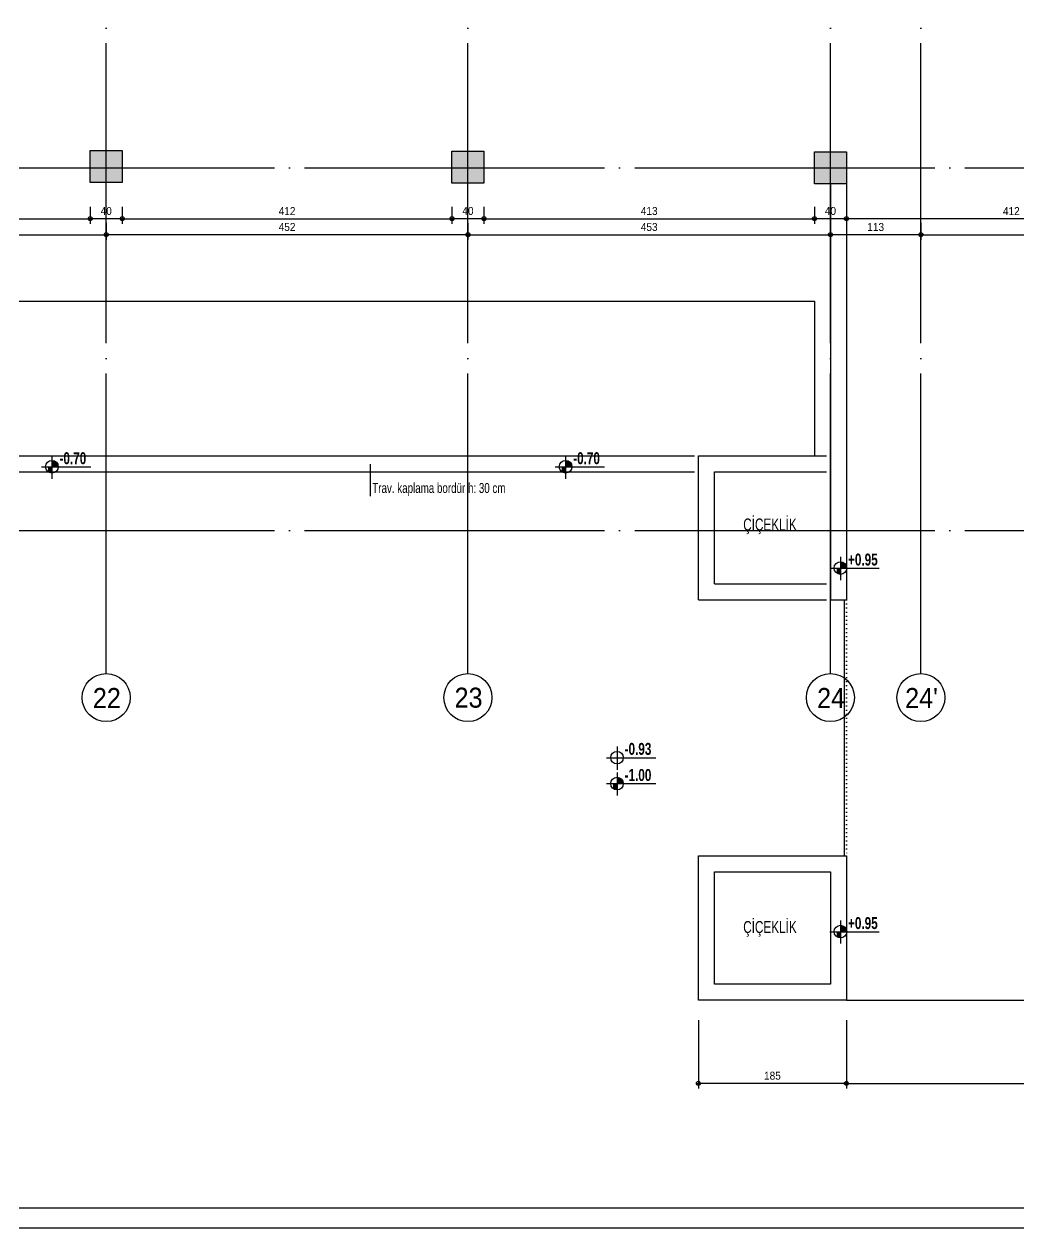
# Model space of a CAD drawing. Extents: x 460786 to 545292, y 30998 to 41694.
# Drawn here: x 490312 to 491556, y 37194 to 38698 of the extents above; entities that cross this region are included whole.
import ezdxf
from ezdxf.enums import TextEntityAlignment as Align

# ---------------------------------------------------------------- set-up
doc = ezdxf.new("R2010")
doc.units = 0
doc.header["$LTSCALE"] = 50
doc.header["$MEASUREMENT"] = 0
doc.header["$PDMODE"] = 35
doc.linetypes.add('DASHDOT', pattern=[5.5, 5, -0.25, 0, -0.25])
doc.linetypes.add('DASHED', pattern=[0.1, 0, -0.1])
doc.layers.get('0').update_dxf_attribs({"linetype": 'CONTINUOUS'})
doc.layers.get('Defpoints').update_dxf_attribs({"linetype": 'CONTINUOUS'})
for name, color, linetype in [('A-Aks Balonu', 2, 'CONTINUOUS'), ('A-Aks Dikey', 12, 'DASHDOT'), ('A-Aks Yatay', 12, 'DASHDOT'), ('A-Betonarme', 6, 'CONTINUOUS'), ('A-Dash', 9, 'DASHED'), ('A-Gör 2', 40, 'CONTINUOUS'), ('A-Kot', 3, 'CONTINUOUS'), ('A-Lejant', 23, 'CONTINUOUS'), ('A-Merdiven', 11, 'CONTINUOUS'), ('A-Olcu DIS Yatay', 8, 'CONTINUOUS'), ('A-Tarama 1', 9, 'CONTINUOUS'), ('A-Yazı 1', 200, 'CONTINUOUS'), ('A-Yazı 2', 205, 'CONTINUOUS')]:
    doc.layers.add(name, color=color, linetype=linetype)
doc.styles.add('blkan', font='arial.ttf', dxfattribs={"width": 0.9, "height": 12.5})
doc.styles.get("Standard").update_dxf_attribs({"font": 'arial.ttf', "width": 0.9})
doc.styles.add('YAZI', font='arialbd.ttf', dxfattribs={"width": 0.9, "height": 150})
doc.dimstyles.new('EXIT', dxfattribs={"dimscale": 50, "dimtxt": 0.23, "dimasz": 0.03, "dimexe": 0.125, "dimexo": 0.5, "dimgap": 0.09, "dimtad": 1, "dimzin": 1, "dimdsep": 46, "dimtxsty": 'Standard', "dimblk": 'TICK', "dimcen": 0.2, "dimadec": 0, "dimazin": 0, "dimtfac": 1, "dimtix": 1, "dimtofl": 0, "dimtmove": 2, "dimatfit": 3, "dimldrblk": 'TICK', "dimfxl": 1, "dimtolj": 1, "dimtzin": 1, "dimarcsym": 0})

# ---------------------------------------------------------------- blocks, each defined once
blk = doc.blocks.new('kot-p200')
for p, q in [((11, 26), (11, -46.7)), ((13.6, 10.3), (13.6, -10.4)), ((16.2, 9.8), (16.2, -10.4)), ((18.9, 8.9), (18.9, -10.4)), ((21.5, 7.5), (21.5, -10.4)), ((24.1, 5.6), (24.1, -10.4)), ((26.7, 2.8), (26.7, -10.4)), ((132.5, -10.4), (-21.8, -10.4)), ((0.5, -10.4), (0.5, -25.8)), ((3.1, -10.4), (3.1, -27.2)), ((5.7, -10.4), (5.7, -28.1)), ((8.4, -10.4), (8.4, -28.7)), ((29.4, -1.8), (29.4, -10.4))]:
    blk.add_line(p, q)
blk.add_circle((11.1, -9.2), 19.7)
at = {"style": 'YAZI', "width": 0.7}
blk.add_attdef('KABAKOT', (34.7, -1.3), '', height=37.5, dxfattribs=at)
blk = doc.blocks.new('kot-p')
for p, q in [((11, 28.7), (11, 4.4)), ((51.5, 16.6), (0.1, 16.6)), ((11, 1.7), (11, -22.5)), ((51.5, -10.4), (0.1, -10.4)), ((7.5, -10.4), (7.5, -15.5)), ((8.4, -10.4), (8.4, -16)), ((9.2, -10.4), (9.2, -16.3)), ((10.1, -10.4), (10.1, -16.5)), ((11.9, -3.5), (11.9, -10.4)), ((12.7, -3.6), (12.7, -10.4)), ((13.6, -3.9), (13.6, -10.4)), ((14.5, -4.4), (14.5, -10.4)), ((15.4, -5), (15.4, -10.4)), ((16.2, -6), (16.2, -10.4)), ((17.1, -7.5), (17.1, -10.4))]:
    blk.add_line(p, q)
for centre in [(11, 17), (11, -10)]:
    blk.add_circle(centre, 6.56)
at = {"style": 'YAZI', "width": 0.7}
for tag, p in [('BITMIŞKOT', (18.9, 19.9)), ('KABAKOT', (18.9, -7.3))]:
    blk.add_attdef(tag, p, '', height=12.5, dxfattribs=at)
blk = doc.blocks.new('TICK', base_point=(53.7, 38.1))
blk.add_line((55.4, 38.1), (52, 38.1))
blk.add_circle((53.7, 38.1), 1.67)
blk = doc.blocks.new('*D557')
at = {"layer": 'A-Olcu DIS Yatay', "color": 0, "lineweight": -2, "transparency": 16777216}
for p, q in [((489962.1, 38449.5), (489962.1, 38428.2)), ((490415.1, 38449.5), (490415.1, 38428.2)), ((489963.6, 38434.5), (490413.6, 38434.5))]:
    blk.add_line(p, q, dxfattribs=at)
at = {"layer": 'Defpoints', "color": 0, "transparency": 16777216}
for p in [(489962.1, 38474.5), (490415.1, 38474.5), (490415.1, 38434.5)]:
    blk.add_point(p, dxfattribs=at)
at = {"layer": 'A-Olcu DIS Yatay', "color": 0, "lineweight": -2, "transparency": 16777216, "xscale": 1.5, "yscale": 1.5, "zscale": 1.5, "rotation": 180}
blk.add_blockref('TICK', (489962.1, 38434.5), dxfattribs=at)
at = {"layer": 'A-Olcu DIS Yatay', "color": 0, "lineweight": -2, "transparency": 16777216, "xscale": 1.5, "yscale": 1.5, "zscale": 1.5}
blk.add_blockref('TICK', (490415.1, 38434.5), dxfattribs=at)
at = {"layer": 'A-Olcu DIS Yatay', "color": 0, "transparency": 16777216, "insert": (490188.6, 38444.1), "char_height": 10, "attachment_point": 5}
blk.add_mtext('\\A1;453', dxfattribs=at)
blk = doc.blocks.new('*D560')
at = {"layer": 'A-Olcu DIS Yatay', "color": 0, "lineweight": -2, "transparency": 16777216}
for p, q in [((490415.1, 38449.5), (490415.1, 38428.2)), ((490867.1, 38449.5), (490867.1, 38428.2)), ((490865.6, 38434.5), (490416.6, 38434.5))]:
    blk.add_line(p, q, dxfattribs=at)
at = {"layer": 'Defpoints', "color": 0, "transparency": 16777216}
for p in [(490415.1, 38474.5), (490867.1, 38474.5), (490415.1, 38434.5)]:
    blk.add_point(p, dxfattribs=at)
at = {"layer": 'A-Olcu DIS Yatay', "color": 0, "lineweight": -2, "transparency": 16777216, "xscale": 1.5, "yscale": 1.5, "zscale": 1.5}
for p, rotation in [((490415.1, 38434.5), 180.0000000000148), ((490867.1, 38434.5), 1.478817068800709e-11)]:
    blk.add_blockref('TICK', p, dxfattribs=dict(at, rotation=rotation))
at = {"layer": 'A-Olcu DIS Yatay', "color": 0, "transparency": 16777216, "insert": (490641.1, 38444.1), "char_height": 10, "attachment_point": 5}
blk.add_mtext('\\A1;452', dxfattribs=at)
blk = doc.blocks.new('*D561')
at = {"layer": 'A-Olcu DIS Yatay', "color": 0, "lineweight": -2, "transparency": 16777216}
for p, q in [((490867.1, 38449.5), (490867.1, 38428.2)), ((491320.1, 38449.5), (491320.1, 38428.2)), ((490868.6, 38434.5), (491318.6, 38434.5))]:
    blk.add_line(p, q, dxfattribs=at)
at = {"layer": 'Defpoints', "color": 0, "transparency": 16777216}
for p in [(490867.1, 38474.5), (491320.1, 38474.5), (491320.1, 38434.5)]:
    blk.add_point(p, dxfattribs=at)
at = {"layer": 'A-Olcu DIS Yatay', "color": 0, "lineweight": -2, "transparency": 16777216, "xscale": 1.5, "yscale": 1.5, "zscale": 1.5, "rotation": 180}
blk.add_blockref('TICK', (490867.1, 38434.5), dxfattribs=at)
at = {"layer": 'A-Olcu DIS Yatay', "color": 0, "lineweight": -2, "transparency": 16777216, "xscale": 1.5, "yscale": 1.5, "zscale": 1.5}
blk.add_blockref('TICK', (491320.1, 38434.5), dxfattribs=at)
at = {"layer": 'A-Olcu DIS Yatay', "color": 0, "transparency": 16777216, "insert": (491093.6, 38444.1), "char_height": 10, "attachment_point": 5}
blk.add_mtext('\\A1;453', dxfattribs=at)
blk = doc.blocks.new('*D562')
at = {"layer": 'A-Olcu DIS Yatay', "color": 0, "lineweight": -2, "transparency": 16777216}
for p, q in [((491320.1, 38449.5), (491320.1, 38428.2)), ((491433.1, 38449.5), (491433.1, 38428.2)), ((491431.6, 38434.5), (491321.6, 38434.5))]:
    blk.add_line(p, q, dxfattribs=at)
at = {"layer": 'Defpoints', "color": 0, "transparency": 16777216}
for p in [(491320.1, 38474.5), (491433.1, 38474.5), (491320.1, 38434.5)]:
    blk.add_point(p, dxfattribs=at)
at = {"layer": 'A-Olcu DIS Yatay', "color": 0, "lineweight": -2, "transparency": 16777216, "xscale": 1.5, "yscale": 1.5, "zscale": 1.5}
for p, rotation in [((491320.1, 38434.5), 180.0000000000074), ((491433.1, 38434.5), 7.354117315117037e-12)]:
    blk.add_blockref('TICK', p, dxfattribs=dict(at, rotation=rotation))
at = {"layer": 'A-Olcu DIS Yatay', "color": 0, "transparency": 16777216, "insert": (491376.6, 38444.1), "char_height": 10, "attachment_point": 5}
blk.add_mtext('\\A1;113', dxfattribs=at)
blk = doc.blocks.new('*D563')
at = {"layer": 'A-Olcu DIS Yatay', "color": 0, "lineweight": -2, "transparency": 16777216}
for p, q in [((491433.1, 38449.5), (491433.1, 38428.2)), ((491772.1, 38449.5), (491772.1, 38428.2)), ((491434.6, 38434.5), (491770.6, 38434.5))]:
    blk.add_line(p, q, dxfattribs=at)
at = {"layer": 'Defpoints', "color": 0, "transparency": 16777216}
for p in [(491433.1, 38474.5), (491772.1, 38474.5), (491772.1, 38434.5)]:
    blk.add_point(p, dxfattribs=at)
at = {"layer": 'A-Olcu DIS Yatay', "color": 0, "lineweight": -2, "transparency": 16777216, "xscale": 1.5, "yscale": 1.5, "zscale": 1.5, "rotation": 180}
blk.add_blockref('TICK', (491433.1, 38434.5), dxfattribs=at)
at = {"layer": 'A-Olcu DIS Yatay', "color": 0, "lineweight": -2, "transparency": 16777216, "xscale": 1.5, "yscale": 1.5, "zscale": 1.5}
blk.add_blockref('TICK', (491772.1, 38434.5), dxfattribs=at)
at = {"layer": 'A-Olcu DIS Yatay', "color": 0, "transparency": 16777216, "insert": (491602.6, 38444.1), "char_height": 10, "attachment_point": 5}
blk.add_mtext('\\A1;339', dxfattribs=at)
blk = doc.blocks.new('*D573')
at = {"layer": 'A-Olcu DIS Yatay', "color": 0, "lineweight": -2, "transparency": 16777216}
for p, q in [((489975.1, 38469.5), (489975.1, 38448.2)), ((490395.1, 38469.5), (490395.1, 38448.2)), ((489976.6, 38454.5), (490393.6, 38454.5))]:
    blk.add_line(p, q, dxfattribs=at)
at = {"layer": 'Defpoints', "color": 0, "transparency": 16777216}
for p in [(489975.1, 38494.5), (490395.1, 38494.5), (490395.1, 38454.5)]:
    blk.add_point(p, dxfattribs=at)
at = {"layer": 'A-Olcu DIS Yatay', "color": 0, "lineweight": -2, "transparency": 16777216, "xscale": 1.5, "yscale": 1.5, "zscale": 1.5, "rotation": 180}
blk.add_blockref('TICK', (489975.1, 38454.5), dxfattribs=at)
at = {"layer": 'A-Olcu DIS Yatay', "color": 0, "lineweight": -2, "transparency": 16777216, "xscale": 1.5, "yscale": 1.5, "zscale": 1.5}
blk.add_blockref('TICK', (490395.1, 38454.5), dxfattribs=at)
at = {"layer": 'A-Olcu DIS Yatay', "color": 0, "transparency": 16777216, "insert": (490185.1, 38464.1), "char_height": 10, "attachment_point": 5}
blk.add_mtext('\\A1;420', dxfattribs=at)
blk = doc.blocks.new('*D558')
at = {"layer": 'A-Olcu DIS Yatay', "color": 0, "lineweight": -2, "transparency": 16777216}
for p, q in [((491340.1, 38469.5), (491340.1, 38448.2)), ((491752.1, 38469.5), (491752.1, 38448.2)), ((491750.6, 38454.5), (491341.6, 38454.5))]:
    blk.add_line(p, q, dxfattribs=at)
at = {"layer": 'Defpoints', "color": 0, "transparency": 16777216}
for p in [(491340.1, 38494.5), (491752.1, 38494.5), (491340.1, 38454.5)]:
    blk.add_point(p, dxfattribs=at)
at = {"layer": 'A-Olcu DIS Yatay', "color": 0, "lineweight": -2, "transparency": 16777216, "xscale": 1.5, "yscale": 1.5, "zscale": 1.5}
for p, rotation in [((491340.1, 38454.5), 179.9999999999949), ((491752.1, 38454.5), 359.9999999999949)]:
    blk.add_blockref('TICK', p, dxfattribs=dict(at, rotation=rotation))
at = {"layer": 'A-Olcu DIS Yatay', "color": 0, "transparency": 16777216, "insert": (491546.1, 38464), "char_height": 10, "attachment_point": 5}
blk.add_mtext('\\A1;412', dxfattribs=at)
blk = doc.blocks.new('aks')
blk.add_circle((-0.8, 38.6), 60)
at = {"width": 0.9}
blk.add_attdef('AKSNO', text='', height=50, dxfattribs=at).set_placement((-0.8, 38.6), align=Align.MIDDLE_CENTER)
blk = doc.blocks.new('*D577')
at = {"layer": 'A-Olcu DIS Yatay', "color": 0, "lineweight": -2, "transparency": 16777216}
for p, q in [((490395.1, 38469.5), (490395.1, 38448.2)), ((490435.1, 38469.5), (490435.1, 38448.2)), ((490433.6, 38454.5), (490396.6, 38454.5))]:
    blk.add_line(p, q, dxfattribs=at)
at = {"layer": 'Defpoints', "color": 0, "transparency": 16777216}
for p in [(490395.1, 38494.5), (490435.1, 38494.5), (490395.1, 38454.5)]:
    blk.add_point(p, dxfattribs=at)
at = {"layer": 'A-Olcu DIS Yatay', "color": 0, "lineweight": -2, "transparency": 16777216, "xscale": 1.5, "yscale": 1.5, "zscale": 1.5}
for p, rotation in [((490395.1, 38454.5), 179.9999999999375), ((490435.1, 38454.5), 359.9999999999375)]:
    blk.add_blockref('TICK', p, dxfattribs=dict(at, rotation=rotation))
at = {"layer": 'A-Olcu DIS Yatay', "color": 0, "transparency": 16777216, "insert": (490415.1, 38464.1), "char_height": 10, "attachment_point": 5}
blk.add_mtext('\\A1;40', dxfattribs=at)
blk = doc.blocks.new('*D578')
at = {"layer": 'A-Olcu DIS Yatay', "color": 0, "lineweight": -2, "transparency": 16777216}
for p, q in [((490435.1, 38469.5), (490435.1, 38448.2)), ((490847.1, 38469.5), (490847.1, 38448.2)), ((490436.6, 38454.5), (490845.6, 38454.5))]:
    blk.add_line(p, q, dxfattribs=at)
at = {"layer": 'Defpoints', "color": 0, "transparency": 16777216}
for p in [(490435.1, 38494.5), (490847.1, 38494.5), (490847.1, 38454.5)]:
    blk.add_point(p, dxfattribs=at)
at = {"layer": 'A-Olcu DIS Yatay', "color": 0, "lineweight": -2, "transparency": 16777216, "xscale": 1.5, "yscale": 1.5, "zscale": 1.5, "rotation": 180}
blk.add_blockref('TICK', (490435.1, 38454.5), dxfattribs=at)
at = {"layer": 'A-Olcu DIS Yatay', "color": 0, "lineweight": -2, "transparency": 16777216, "xscale": 1.5, "yscale": 1.5, "zscale": 1.5}
blk.add_blockref('TICK', (490847.1, 38454.5), dxfattribs=at)
at = {"layer": 'A-Olcu DIS Yatay', "color": 0, "transparency": 16777216, "insert": (490641.1, 38464), "char_height": 10, "attachment_point": 5}
blk.add_mtext('\\A1;412', dxfattribs=at)
blk = doc.blocks.new('*D579')
at = {"layer": 'A-Olcu DIS Yatay', "color": 0, "lineweight": -2, "transparency": 16777216}
for p, q in [((490847.1, 38469.5), (490847.1, 38448.2)), ((490887.1, 38469.5), (490887.1, 38448.2)), ((490885.6, 38454.5), (490848.6, 38454.5))]:
    blk.add_line(p, q, dxfattribs=at)
at = {"layer": 'Defpoints', "color": 0, "transparency": 16777216}
for p in [(490847.1, 38494.5), (490887.1, 38494.5), (490847.1, 38454.5)]:
    blk.add_point(p, dxfattribs=at)
at = {"layer": 'A-Olcu DIS Yatay', "color": 0, "lineweight": -2, "transparency": 16777216, "xscale": 1.5, "yscale": 1.5, "zscale": 1.5}
for p, rotation in [((490847.1, 38454.5), 179.9999999998854), ((490887.1, 38454.5), 359.9999999998853)]:
    blk.add_blockref('TICK', p, dxfattribs=dict(at, rotation=rotation))
at = {"layer": 'A-Olcu DIS Yatay', "color": 0, "transparency": 16777216, "insert": (490867.1, 38464.1), "char_height": 10, "attachment_point": 5}
blk.add_mtext('\\A1;40', dxfattribs=at)
blk = doc.blocks.new('*D580')
at = {"layer": 'A-Olcu DIS Yatay', "color": 0, "lineweight": -2, "transparency": 16777216}
for p, q in [((490887.1, 38469.5), (490887.1, 38448.2)), ((491300.1, 38469.5), (491300.1, 38448.2)), ((490888.6, 38454.5), (491298.6, 38454.5))]:
    blk.add_line(p, q, dxfattribs=at)
at = {"layer": 'Defpoints', "color": 0, "transparency": 16777216}
for p in [(490887.1, 38494.5), (491300.1, 38494.5), (491300.1, 38454.5)]:
    blk.add_point(p, dxfattribs=at)
at = {"layer": 'A-Olcu DIS Yatay', "color": 0, "lineweight": -2, "transparency": 16777216, "xscale": 1.5, "yscale": 1.5, "zscale": 1.5, "rotation": 180}
blk.add_blockref('TICK', (490887.1, 38454.5), dxfattribs=at)
at = {"layer": 'A-Olcu DIS Yatay', "color": 0, "lineweight": -2, "transparency": 16777216, "xscale": 1.5, "yscale": 1.5, "zscale": 1.5}
blk.add_blockref('TICK', (491300.1, 38454.5), dxfattribs=at)
at = {"layer": 'A-Olcu DIS Yatay', "color": 0, "transparency": 16777216, "insert": (491093.6, 38464.1), "char_height": 10, "attachment_point": 5}
blk.add_mtext('\\A1;413', dxfattribs=at)
blk = doc.blocks.new('*D581')
at = {"layer": 'A-Olcu DIS Yatay', "color": 0, "lineweight": -2, "transparency": 16777216}
for p, q in [((491300.1, 38469.5), (491300.1, 38448.2)), ((491340.1, 38469.5), (491340.1, 38448.2)), ((491338.6, 38454.5), (491301.6, 38454.5))]:
    blk.add_line(p, q, dxfattribs=at)
at = {"layer": 'Defpoints', "color": 0, "transparency": 16777216}
for p in [(491300.1, 38494.5), (491340.1, 38494.5), (491300.1, 38454.5)]:
    blk.add_point(p, dxfattribs=at)
at = {"layer": 'A-Olcu DIS Yatay', "color": 0, "lineweight": -2, "transparency": 16777216, "xscale": 1.5, "yscale": 1.5, "zscale": 1.5}
for p, rotation in [((491300.1, 38454.5), 179.9999999983325), ((491340.1, 38454.5), 359.9999999983325)]:
    blk.add_blockref('TICK', p, dxfattribs=dict(at, rotation=rotation))
at = {"layer": 'A-Olcu DIS Yatay', "color": 0, "transparency": 16777216, "insert": (491320.1, 38464.1), "char_height": 10, "attachment_point": 5, "rotation": 360}
blk.add_mtext('\\A1;40', dxfattribs=at)
blk = doc.blocks.new('*D1030')
at = {"layer": 'A-Tarama 1', "color": 0, "lineweight": -2, "transparency": 16777216}
for p, q in [((491340.1, 37453.4), (491340.1, 37368.1)), ((494015.5, 37453.4), (494015.5, 37368.1)), ((491341.6, 37374.3), (494014, 37374.3))]:
    blk.add_line(p, q, dxfattribs=at)
at = {"layer": 'Defpoints', "color": 0, "transparency": 16777216}
for p in [(491340.1, 37478.4), (494015.5, 37478.4), (494015.5, 37374.3)]:
    blk.add_point(p, dxfattribs=at)
at = {"layer": 'A-Tarama 1', "color": 0, "lineweight": -2, "transparency": 16777216, "xscale": 1.5, "yscale": 1.5, "zscale": 1.5, "rotation": 180}
blk.add_blockref('TICK', (491340.1, 37374.3), dxfattribs=at)
at = {"layer": 'A-Tarama 1', "color": 0, "lineweight": -2, "transparency": 16777216, "xscale": 1.5, "yscale": 1.5, "zscale": 1.5}
blk.add_blockref('TICK', (494015.5, 37374.3), dxfattribs=at)
at = {"layer": 'A-Tarama 1', "color": 0, "transparency": 16777216, "insert": (492677.8, 37383.9), "char_height": 10, "attachment_point": 5}
blk.add_mtext('\\A1;2675.5', dxfattribs=at)
blk = doc.blocks.new('*D1031')
at = {"layer": 'A-Tarama 1', "color": 0, "lineweight": -2, "transparency": 16777216}
for p, q in [((491155.1, 37453.4), (491155.1, 37368.1)), ((491340.1, 37453.4), (491340.1, 37368.1)), ((491338.6, 37374.3), (491156.6, 37374.3))]:
    blk.add_line(p, q, dxfattribs=at)
at = {"layer": 'Defpoints', "color": 0, "transparency": 16777216}
for p in [(491155.1, 37478.4), (491340.1, 37478.4), (491155.1, 37374.3)]:
    blk.add_point(p, dxfattribs=at)
at = {"layer": 'A-Tarama 1', "color": 0, "lineweight": -2, "transparency": 16777216, "xscale": 1.5, "yscale": 1.5, "zscale": 1.5, "rotation": 180}
blk.add_blockref('TICK', (491155.1, 37374.3), dxfattribs=at)
at = {"layer": 'A-Tarama 1', "color": 0, "lineweight": -2, "transparency": 16777216, "xscale": 1.5, "yscale": 1.5, "zscale": 1.5}
blk.add_blockref('TICK', (491340.1, 37374.3), dxfattribs=at)
at = {"layer": 'A-Tarama 1', "color": 0, "transparency": 16777216, "insert": (491247.6, 37383.9), "char_height": 10, "attachment_point": 5}
blk.add_mtext('\\A1;185', dxfattribs=at)

msp = doc.modelspace()

# ---------------------------------------------------------------- hatches: boundary and pattern name
at = {"layer": 'A-Tarama 1'}
h = msp.add_hatch(dxfattribs=at)
h.set_pattern_fill('ANSI33', color=256, scale=30, angle=180, style=0)
h.set_pattern_definition([(225, (-3046.124, 0), (5.30330086, -5.30330086), []), (225, (-3051.4276, 6e-16), (5.30330086, -5.30330086), [3.75, -1.875])])
h.paths.add_polyline_path([(491300.08, 38538.2), (491340.08, 38538.2), (491340.08, 38498.2), (491300.08, 38498.2)])
h.paths.add_polyline_path([(490847.08, 38538.96), (490887.08, 38538.96), (490887.08, 38498.96), (490847.08, 38498.96)])
h.paths.add_polyline_path([(490395.08, 38539.86), (490435.08, 38539.86), (490435.08, 38499.78), (490395.08, 38499.78)])

# ---------------------------------------------------------------- linework, layer by layer
at = {"layer": 'A-Aks Dikey', "ltscale": 1.5}
for p, q in [((490415.08, 37886.28), (490415.08, 41299.23)), ((490867.08, 37886.28), (490867.08, 41299.23)), ((491320.08, 37886.28), (491320.08, 41299.23)), ((491433.08, 37886.28), (491433.08, 41299.23))]:
    msp.add_line(p, q, dxfattribs=at)
at = {"layer": 'A-Aks Yatay', "ltscale": 1.5}
for p, q in [((486949.49, 38518.2), (494804.32, 38518.2)), ((486949.49, 38065.2), (494804.32, 38065.2))]:
    msp.add_line(p, q, dxfattribs=at)
at = {"layer": 'A-Betonarme'}
for points in [[(490395.08, 38539.86), (490435.08, 38539.86), (490435.08, 38499.78), (490395.08, 38499.78)], [(490847.08, 38538.96), (490887.08, 38538.96), (490887.08, 38498.96), (490847.08, 38498.96)], [(491300.08, 38538.2), (491340.08, 38538.2), (491340.08, 38498.2), (491300.08, 38498.2)]]:
    msp.add_lwpolyline(points, close=True, dxfattribs=at)
at = {"layer": 'A-Dash'}
msp.add_line((491340.08, 37978.45), (491340.08, 37658.45), dxfattribs=at)
at = {"layer": 'A-Gör 2'}
for p, q in [((491320.08, 38498.2), (491320.08, 37978.45)), ((491340.08, 38498.2), (491340.08, 37978.45)), ((489383.48, 38158.45), (491150.08, 38158.45)), ((491155.08, 37978.45), (491155.08, 38158.45)), ((491155.08, 38158.45), (491315.08, 38158.45)), ((489391.77, 38138.45), (491150.08, 38138.45)), ((491175.08, 37998.45), (491175.08, 38138.45)), ((491175.08, 38138.45), (491315.08, 38138.45)), ((491175.08, 37998.45), (491315.08, 37998.45)), ((491155.08, 37978.45), (491315.08, 37978.45)), ((491320.08, 37978.45), (491340.08, 37978.45)), ((491340.08, 37478.45), (494015.53, 37478.45))]:
    msp.add_line(p, q, dxfattribs=at)
for points in [[(489058.12, 38057.94), (489351.67, 38351.49), (491300.08, 38351.49)], [(491300.08, 38351.49), (491300.08, 38158.45)]]:
    msp.add_lwpolyline(points, dxfattribs=at)
for points in [[(491155.08, 37658.45), (491340.08, 37658.45), (491340.08, 37478.45), (491155.08, 37478.45)], [(491175.08, 37638.45), (491320.08, 37638.45), (491320.08, 37498.45), (491175.08, 37498.45)]]:
    msp.add_lwpolyline(points, close=True, dxfattribs=at)
at = {"layer": 'A-Lejant'}
msp.add_lwpolyline([(460786.15, 41693.81), (460786.15, 37193.81), (545291.84, 37193.81), (545291.84, 41693.81), (460786.15, 41693.81)], dxfattribs=at)
msp.add_lwpolyline([(460811.15, 41668.81), (460811.15, 37218.81), (545266.84, 37218.81), (545266.84, 41668.81)], close=True, dxfattribs=at)
at = {"layer": 'A-Merdiven'}
msp.add_line((491337.08, 37978.45), (491337.08, 37658.45), dxfattribs=at)
at = {"layer": 'A-Yazı 2'}
msp.add_line((490745.51, 38107.8), (490745.51, 38147.68), dxfattribs=at)

# ---------------------------------------------------------------- block references
at = {"layer": 'A-Aks Balonu'}
ref = msp.add_blockref('aks', (490414.66, 37875.6), dxfattribs=dict(at, xscale=0.5, yscale=0.5, zscale=0.5, rotation=180))
ref.add_attrib('AKSNO', '22', dxfattribs={"layer": '0', "height": 25, "width": 0.9}).set_placement((490415.88, 37855.76), align=Align.MIDDLE_CENTER)
ref = msp.add_blockref('aks', (490866.66, 37875.6), dxfattribs=dict(at, xscale=0.5, yscale=0.5, zscale=0.5, rotation=180))
ref.add_attrib('AKSNO', '23', dxfattribs={"layer": '0', "height": 25, "width": 0.9}).set_placement((490867.88, 37856.2), align=Align.MIDDLE_CENTER)
ref = msp.add_blockref('aks', (491319.66, 37875.6), dxfattribs=dict(at, xscale=0.5, yscale=0.5, zscale=0.5, rotation=180))
ref.add_attrib('AKSNO', '24', dxfattribs={"layer": '0', "height": 25, "width": 0.9}).set_placement((491320.88, 37855.76), align=Align.MIDDLE_CENTER)
ref = msp.add_blockref('aks', (491432.66, 37875.6), dxfattribs=dict(at, xscale=0.5, yscale=0.5, zscale=0.5, rotation=180))
ref.add_attrib('AKSNO', "24'", dxfattribs={"layer": '0', "height": 25, "width": 0.9}).set_placement((491433.88, 37855.76), align=Align.MIDDLE_CENTER)
at = {"layer": 'A-Kot'}
for name, p, xscale, yscale, zscale, values in [('kot-p200', (490342.85, 38148.28), 0.4000000000029104, 0.4000000000029104, 0.4000000000029104, {'KABAKOT': '-0.70'}), ('kot-p200', (490984.74, 38148.28), 0.4000000000029104, 0.4000000000029104, 0.4000000000029104, {'KABAKOT': '-0.70'}), ('kot-p200', (491328.17, 38021.72), 0.4000000000029104, 0.4000000000029104, 0.4000000000029104, {'KABAKOT': '+0.95'}), ('kot-p', (491040.2, 37760.84), 1.199999999953434, 1.199999999953434, 1.199999999953434, {'KABAKOT': '-1.00', 'BITMIŞKOT': '-0.93'}), ('kot-p200', (491328.17, 37567.62), 0.4000000000029104, 0.4000000000029104, 0.4000000000029104, {'KABAKOT': '+0.95'})]:
    msp.add_blockref(name, p, dxfattribs=dict(at, xscale=xscale, yscale=yscale, zscale=zscale)).add_auto_attribs(values)

# ---------------------------------------------------------------- texts
at = {"layer": 'A-Yazı 1', "style": 'blkan', "width": 0.7}
for p in [(491211.1, 38064.99), (491211.1, 37562.19)]:
    msp.add_text('ÇİÇEKLİK', height=15, dxfattribs=at).set_placement(p)
at = {"layer": 'A-Yazı 2', "style": 'blkan', "width": 0.7}
msp.add_text('Trav. kaplama bordür h: 30 cm', height=12.5, dxfattribs=at).set_placement((490747.58, 38111.86))

# ---------------------------------------------------------------- dimensions: what is measured, and where the dimension line sits
at = {"layer": 'A-Olcu DIS Yatay'}
for p1, p2, distance, picture, middle in [((489975.08, 38494.45), (490395.08, 38494.45), -40, '*D573', (490185.08, 38464.06)), ((490435.08, 38494.45), (490395.08, 38494.45), 40, '*D577', (490415.08, 38464.06)), ((490435.08, 38494.45), (490847.08, 38494.45), -40, '*D578', (490641.08, 38463.98)), ((490887.08, 38494.45), (490847.08, 38494.45), 40, '*D579', (490867.08, 38464.06)), ((490887.08, 38494.45), (491300.08, 38494.45), -40, '*D580', (491093.58, 38464.06)), ((491340.08, 38494.45), (491300.08, 38494.45), 40, '*D581', (491320.08, 38464.06)), ((491752.08, 38494.45), (491340.08, 38494.45), 40, '*D558', (491546.08, 38463.98)), ((489962.08, 38474.45), (490415.08, 38474.45), -40, '*D557', (490188.58, 38444.06)), ((490867.08, 38474.45), (490415.08, 38474.45), 40, '*D560', (490641.08, 38444.06)), ((490867.08, 38474.45), (491320.08, 38474.45), -40, '*D561', (491093.58, 38444.06)), ((491433.08, 38474.45), (491320.08, 38474.45), 40, '*D562', (491376.58, 38444.06)), ((491433.08, 38474.45), (491772.08, 38474.45), -40, '*D563', (491602.58, 38444.06))]:
    dim = msp.add_aligned_dim(p1=p1, p2=p2, distance=distance, dimstyle='EXIT', override={"dimtxt": 0.2, "dimdec": 1, "dimzin": 9, "dimtdec": 1}, dxfattribs=at)
    dim.commit()
    dim.dimension.update_dxf_attribs({"geometry": picture, "text_midpoint": middle})
at = {"layer": 'A-Tarama 1'}
for base, p1, p2, picture, middle in [((491155.08, 37374.34), (491340.08, 37478.45), (491155.08, 37478.45), '*D1031', (491247.58, 37383.94)), ((494015.5318, 37374.3371), (491340.0802, 37478.4461), (494015.5318, 37478.4461), '*D1030', (492677.806, 37383.9429))]:
    dim = msp.add_linear_dim(base=base, p1=p1, p2=p2, dimstyle='EXIT', override={"dimtxt": 0.2, "dimdec": 1, "dimzin": 9, "dimtdec": 1, "dimfxl": 20, "dimfxlon": 1}, dxfattribs=at)
    dim.commit()
    dim.dimension.update_dxf_attribs({"geometry": picture, "text_midpoint": middle})

doc.saveas('drawing.dxf')
